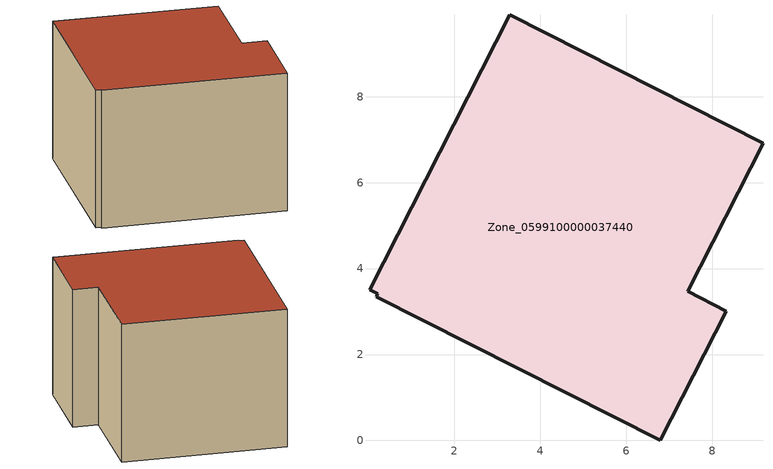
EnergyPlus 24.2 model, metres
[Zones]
Zone_0599100000037440
 floor ground (C_G): 7.43,3.47 8.33,3.01 6.8,0 0.19,3.35 0.22,3.41 0.03,3.5 3.3,9.91 9.19,6.91 z0
 wall outside (C_F): 0.19,3.35 6.8,0 8.33,3.01 7.43,3.47 9.19,6.91 3.3,9.91 0.03,3.5 0.22,3.41 0.19,3.35 z0:5.77
 roof outside (C_R): 3.3,9.91 0.03,3.5 0.22,3.41 0.19,3.35 6.8,0 8.33,3.01 7.43,3.47 9.19,6.91 z5.77
[BUILDING]
Pand.0599100000037440: North Axis=0; Terrain=City; Loads Convergence Tolerance Value=0.04; Temperature Convergence Tolerance Value=0.4; Solar Distribution=FullExterior; Maximum Number of Warmup Days=25; Minimum Number of Warmup Days=1
[Site:Location]
Rotterdam.The.Hague.AP_ZH_NLD Design_Conditions: Latitude=51.96; Longitude=4.45; Time Zone=1; Elevation=-4.5
[SITE:GROUNDTEMPERATURE:BUILDINGSURFACE]
18, 18, 18, 18, 18, 18, 18, 18, 18, 18, 18, 18
[MATERIAL] Thermal Absorptance=0.9; Solar Absorptance=0.7; Visible Absorptance=0.7
Name | Roughness | Thickness | Conductivity | Density | Specific Heat
G.TI.1975-1991 | MediumSmooth | 0.15 | 0.288461 | 540 | 1210
F.TI.1975-1991 | Rough | 0.3 | 0.230769 | 1920 | 840
R.TI.1975-1991 | MediumRough | 0.2 | 0.153846 | 1500 | 1000
[CONSTRUCTION]
C_G: G.TI.1975-1991
C_F: F.TI.1975-1991
C_R: R.TI.1975-1991
[ZONE]
Zone_0599100000037440: Type=1; Multiplier=1; Ceiling Height=Autocalculate; Volume=Autocalculate; Floor Area=autocalculate; Part of Total Floor Area=Yes
[ZONEINFILTRATION:DESIGNFLOWRATE]
Infil_Zone_0599100000037440: Zone or ZoneList or Space or SpaceList=Zone_0599100000037440; Schedule=AlwaysOn; Design Flow Rate Calculation Method=Flow/Area; Flow Rate per Floor Area=0.003; Constant Term Coefficient=1; Temperature Term Coefficient=0; Velocity Term Coefficient=0; Velocity Squared Term Coefficient=0
[HVACTEMPLATE:ZONE:IDEALLOADSAIRSYSTEM]
Zone_0599100000037440: Maximum Heating Supply Air Temperature=50; Minimum Cooling Supply Air Temperature=13; Maximum Heating Supply Air Humidity Ratio=0.0156; Minimum Cooling Supply Air Humidity Ratio=0.0077; Heating Limit=NoLimit; Cooling Limit=NoLimit; Dehumidification Control Type=ConstantSensibleHeatRatio; Cooling Sensible Heat Ratio=0.7; Dehumidification Setpoint=60; Humidification Control Type=None; Humidification Setpoint=30; Outdoor Air Method=None; Outdoor Air Flow Rate per Person=0.00944; Outdoor Air Flow Rate per Zone Floor Area=0; Outdoor Air Flow Rate per Zone=0; Demand Controlled Ventilation Type=None; Outdoor Air Economizer Type=NoEconomizer; Heat Recovery Type=None; Sensible Heat Recovery Effectiveness=0.7; Latent Heat Recovery Effectiveness=0.65
[ZONECONTROL:THERMOSTAT]
ThermostatControl_Zone_0599100000037440: Zone or ZoneList=Zone_0599100000037440; Control Type Schedule=DualSetpointControlType; Control 1=Thermostat_Zone_0599100000037440; Temperature Difference Between Cutout And Setpoint=0
[THERMOSTATSETPOINT:DUALSETPOINT]
Thermostat_Zone_0599100000037440: Heating Setpoint Temperature Schedule=HeatingSetpoint_Zone_0599100000037440; Cooling Setpoint Temperature Schedule=CoolingSetpoint_Zone_0599100000037440
[SCHEDULE:COMPACT]
HeatingSetpoint_Zone_0599100000037440: Through: 12/31, For: AllDays, Until: 24:00, 21
CoolingSetpoint_Zone_0599100000037440: Through: 12/31, For: AllDays, Until: 24:00, 24
DualSetpointControlType: Through: 12/31, For: AllDays, Until: 24:00, 4
AlwaysOn: Through: 12/31, For: AllDays, Until: 24:00, 1
